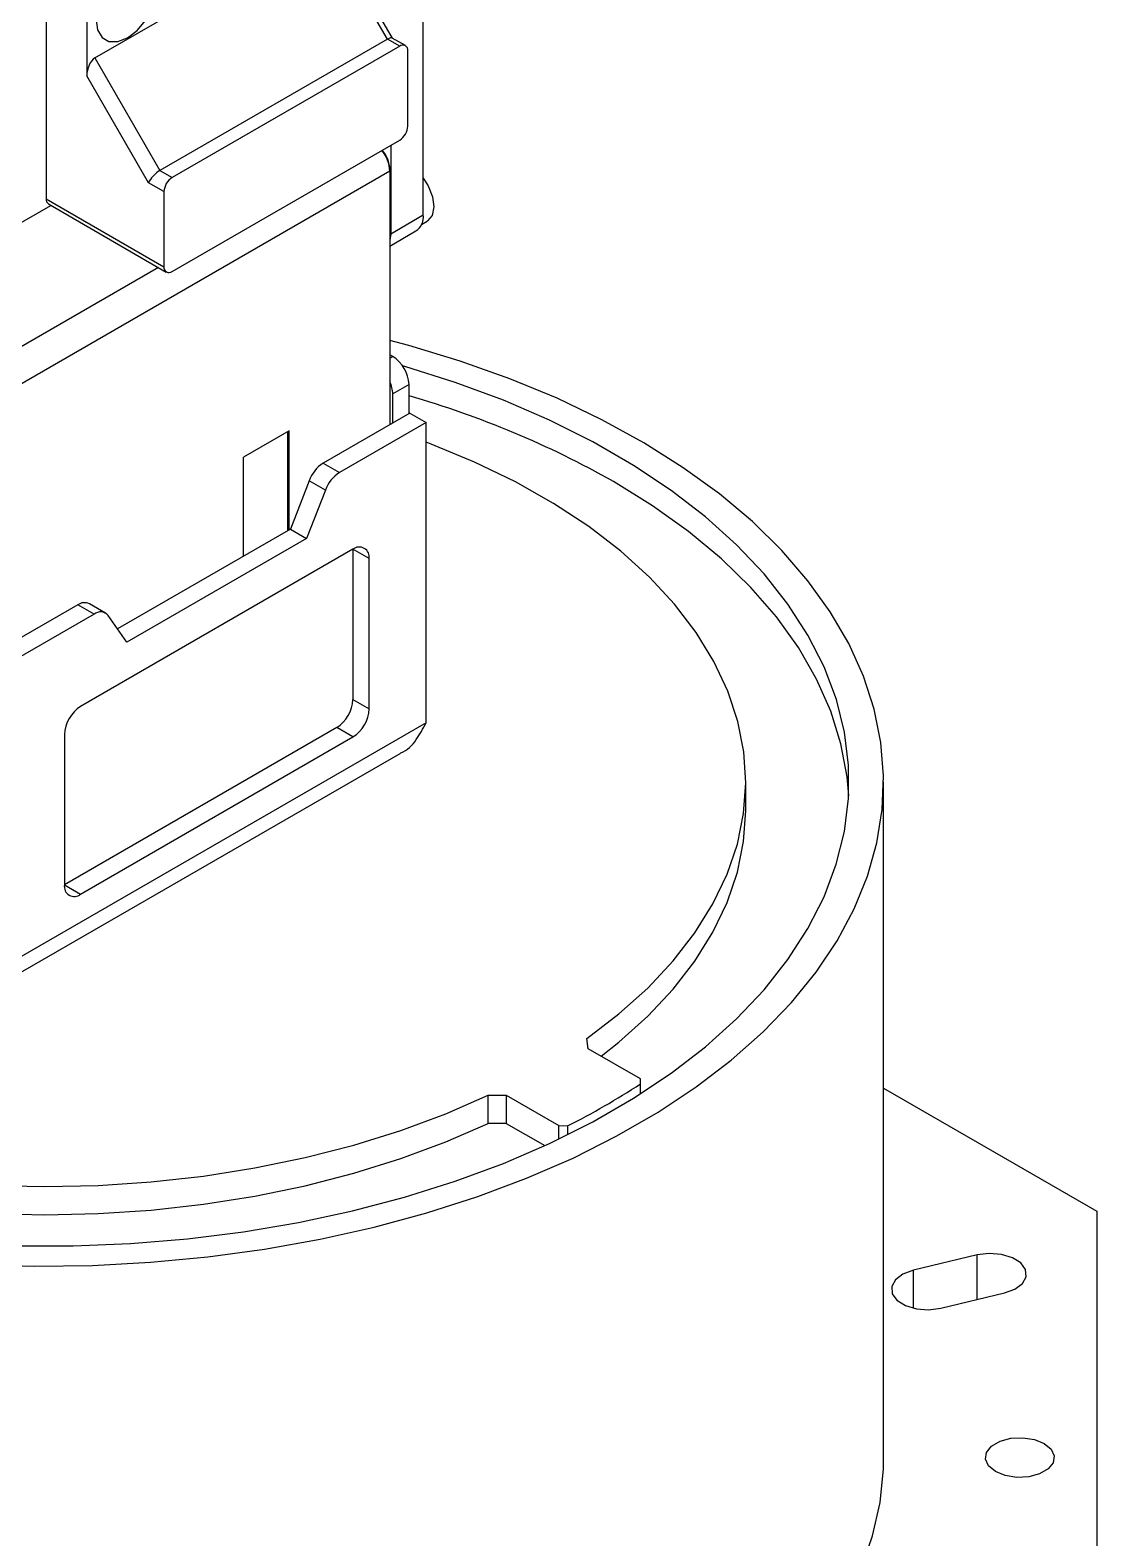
# Model space of a CAD drawing. Header units: millimetres. Extents: x 1258 to 2922, y -135 to 1239.
# Drawn here: x 1343.1 to 1389.5, y 381.6 to 447.2 of the extents above; entities that cross this region are included whole.
import ezdxf

# ---------------------------------------------------------------- set-up
doc = ezdxf.new("R2010")
doc.units = ezdxf.units.MM
doc.header["$LTSCALE"] = 6

msp = doc.modelspace()

# ---------------------------------------------------------------- linework, layer by layer
at = {"color": 7, "linetype": 'Continuous', "lineweight": 25}
for p, q in [((1345.905, 445.995), (1355.804, 451.71)), ((1358.633, 446.811), (1355.804, 451.71)), ((1358.852, 446.853), (1356.093, 451.633)), ((1343.783, 449.669), (1343.783, 439.871)), ((1360.188, 439.166), (1360.188, 449.864)), ((1345.551, 448.649), (1345.551, 445.214)), ((1358.633, 446.811), (1348.733, 441.096)), ((1359.163, 446.505), (1358.633, 446.811)), ((1359.413, 446.53), (1358.84, 446.861)), ((1345.905, 445.995), (1348.733, 441.096)), ((1359.163, 446.505), (1349.263, 440.79)), ((1359.517, 443.035), (1359.517, 446.301)), ((1348.233, 440.568), (1345.551, 445.214)), ((1349.263, 436.707), (1359.163, 442.422)), ((1358.774, 442.198), (1358.774, 438.349)), ((1358.739, 441.065), (1342.263, 431.554)), ((1348.733, 441.096), (1349.263, 440.79)), ((1358.739, 441.146), (1358.739, 441.065)), ((1358.739, 441.065), (1358.739, 430.041)), ((1348.91, 440.178), (1348.233, 440.568)), ((1348.91, 440.178), (1348.91, 436.911)), ((1341.521, 438.156), (1343.991, 439.582)), ((1343.783, 439.871), (1348.91, 436.911)), ((1343.887, 439.642), (1349.013, 436.683)), ((1358.774, 438.349), (1360.188, 439.166)), ((1360.112, 438.75), (1360.355, 438.891)), ((1358.739, 437.813), (1359.872, 438.468)), ((1358.774, 438.349), (1358.739, 438.054)), ((1358.862, 433.011), (1358.739, 433.083)), ((1359.57, 431.787), (1358.862, 431.378)), ((1359.57, 430.521), (1359.57, 431.787)), ((1358.862, 430.113), (1358.862, 431.378)), ((1359.605, 430.541), (1355.837, 428.366)), ((1359.605, 430.541), (1360.312, 430.133)), ((1354.355, 429.774), (1352.375, 428.631)), ((1354.284, 429.733), (1354.284, 425.428)), ((1354.355, 425.469), (1354.355, 429.774)), ((1360.312, 430.133), (1356.544, 427.958)), ((1360.312, 417.069), (1360.312, 430.133)), ((1352.375, 424.326), (1352.375, 428.631)), ((1355.837, 428.366), (1356.544, 427.958)), ((1355.224, 427.604), (1354.408, 425.5)), ((1355.931, 427.196), (1355.115, 425.092)), ((1355.931, 427.196), (1355.224, 427.604)), ((1354.408, 425.5), (1346.893, 421.162)), ((1355.115, 425.092), (1347.301, 420.581)), ((1354.408, 425.5), (1355.115, 425.092)), ((1357.13, 424.622), (1345.286, 417.784)), ((1357.837, 424.214), (1357.13, 424.622)), ((1357.13, 424.622), (1357.13, 418.089)), ((1357.837, 417.681), (1357.837, 424.214)), ((1345.165, 422.206), (1341.397, 420.03)), ((1345.872, 421.797), (1342.104, 419.622)), ((1345.872, 421.797), (1345.165, 422.206)), ((1346.372, 421.847), (1345.665, 422.255)), ((1347.301, 420.581), (1346.485, 421.743)), ((1357.13, 418.089), (1357.837, 417.681)), ((1360.312, 417.069), (1342.104, 406.557)), ((1356.423, 416.865), (1344.579, 410.027)), ((1344.579, 416.56), (1344.579, 410.027)), ((1357.13, 416.456), (1356.423, 416.865)), ((1345.286, 409.619), (1357.13, 416.456)), ((1342.397, 406.05), (1359.191, 415.745)), ((1374.213, 413.282), (1374.213, 414.507)), ((1380.213, 385.111), (1380.213, 414.507)), ((1344.579, 410.027), (1345.286, 409.619)), ((1367.361, 402.896), (1367.298, 403.343)), ((1369.635, 401.583), (1367.361, 402.896)), ((1369.635, 401.364), (1369.635, 401.583)), ((1363.014, 400.874), (1363.793, 400.874)), ((1363.014, 399.649), (1363.014, 400.874)), ((1363.793, 400.874), (1366.085, 399.551)), ((1363.793, 400.874), (1363.793, 399.649)), ((1369.635, 400.931), (1369.635, 401.364)), ((1380.213, 401.187), (1389.487, 395.833)), ((1363.793, 399.649), (1363.014, 399.649)), ((1363.793, 399.649), (1365.471, 398.68)), ((1366.085, 399.551), (1366.464, 399.535)), ((1366.085, 398.968), (1366.085, 399.551)), ((1366.464, 399.535), (1366.464, 399.153)), ((1389.487, 395.833), (1389.487, 374.39)), ((1384.28, 393.923), (1381.508, 393.261)), ((1382.695, 391.607), (1385.466, 392.27))]:
    msp.add_line(p, q, dxfattribs=at)
at = {"color": 8, "linetype": 'Continuous', "lineweight": 25}
for p, q in [((1348.666, 436.883), (1341.556, 432.778)), ((1358.739, 432.94), (1358.862, 433.011)), ((1384.28, 391.986), (1384.28, 393.923)), ((1381.508, 391.607), (1381.508, 393.261))]:
    msp.add_line(p, q, dxfattribs=at)
at = {"color": 7, "linetype": 'Continuous', "lineweight": 25, "flags": 128}
for points in [[(1345.958, 447.659), (1346.024, 447.212), (1346.218, 446.885), (1346.519, 446.711), (1346.898, 446.707), (1347.319, 446.873), (1347.74, 447.193), (1348.119, 447.635), (1348.42, 448.156), (1348.613, 448.706), (1348.68, 449.23)], [(1360.188, 440.759), (1360.399, 440.428), (1360.585, 439.96), (1360.645, 439.511), (1360.572, 439.142), (1360.374, 438.902), (1360.355, 438.891)], [(1340.742, 393.506), (1343.27, 393.437), (1345.8, 393.47), (1348.321, 393.604), (1350.818, 393.839), (1353.282, 394.173), (1355.7, 394.605), (1358.06, 395.132), (1360.351, 395.752), (1362.562, 396.463), (1364.683, 397.261), (1366.703, 398.141), (1368.612, 399.1), (1370.401, 400.133), (1372.063, 401.235), (1373.587, 402.401), (1374.969, 403.625), (1376.2, 404.902), (1377.275, 406.224), (1378.188, 407.587), (1378.936, 408.982), (1379.514, 410.405), (1379.921, 411.847), (1380.153, 413.302), (1380.21, 414.762), (1380.092, 416.222), (1379.798, 417.673), (1379.332, 419.109), (1378.694, 420.522), (1377.887, 421.907), (1376.917, 423.256), (1375.787, 424.564), (1374.503, 425.823), (1373.07, 427.027), (1371.497, 428.171), (1369.79, 429.25), (1367.958, 430.258), (1366.009, 431.19), (1363.953, 432.041), (1361.799, 432.809), (1359.559, 433.488), (1358.739, 433.71)], [(1342.466, 394.315), (1344.964, 394.315), (1347.456, 394.418), (1349.929, 394.623), (1352.37, 394.93), (1354.767, 395.336), (1357.108, 395.84), (1359.38, 396.439), (1361.573, 397.13), (1363.674, 397.91), (1365.674, 398.774), (1367.562, 399.719), (1369.329, 400.739), (1370.965, 401.829), (1372.462, 402.983), (1373.813, 404.196), (1375.01, 405.462), (1376.048, 406.774), (1376.921, 408.125), (1377.625, 409.509), (1378.156, 410.918), (1378.512, 412.346), (1378.69, 413.784), (1378.69, 415.227), (1378.512, 416.665), (1378.157, 418.093), (1377.626, 419.502), (1376.923, 420.886), (1376.05, 422.237), (1375.012, 423.549), (1373.815, 424.815), (1372.465, 426.028), (1370.968, 427.183), (1369.332, 428.273), (1367.566, 429.293), (1365.678, 430.238), (1363.678, 431.102), (1361.577, 431.882), (1359.384, 432.573), (1359.288, 432.601)], [(1367.298, 403.343), (1368.699, 404.409), (1369.956, 405.535), (1371.061, 406.712), (1372.008, 407.934), (1372.791, 409.194), (1373.406, 410.485), (1373.85, 411.799), (1374.119, 413.128), (1374.213, 414.466), (1374.13, 415.804), (1373.871, 417.135), (1373.438, 418.45), (1372.833, 419.742), (1372.06, 421.004), (1371.123, 422.229), (1370.027, 423.409), (1368.779, 424.538), (1367.387, 425.608), (1365.857, 426.614), (1364.199, 427.551), (1362.423, 428.412), (1360.539, 429.192), (1360.312, 429.278)], [(1378.697, 413.894), (1378.623, 414.723), (1378.356, 416.158), (1377.913, 417.577), (1377.295, 418.974), (1376.506, 420.343), (1375.55, 421.676), (1374.431, 422.965), (1373.157, 424.206), (1371.732, 425.39), (1370.164, 426.514), (1368.461, 427.569)], [(1367.922, 402.572), (1368.699, 403.185), (1369.956, 404.31), (1371.061, 405.487), (1372.008, 406.709), (1372.791, 407.969), (1373.406, 409.26), (1373.85, 410.574), (1374.119, 411.904), (1374.213, 413.241), (1374.213, 413.282)], [(1341.417, 396.95), (1343.735, 396.9), (1346.052, 396.951), (1348.356, 397.105), (1350.633, 397.359), (1352.87, 397.712), (1355.054, 398.162), (1357.173, 398.707), (1359.213, 399.343), (1361.164, 400.067), (1363.014, 400.874)], [(1341.417, 395.725), (1343.735, 395.675), (1346.052, 395.727), (1348.356, 395.88), (1350.633, 396.134), (1352.87, 396.487), (1355.054, 396.937), (1357.173, 397.482), (1359.213, 398.118), (1361.164, 398.842), (1363.014, 399.649)], [(1385.466, 392.27), (1385.92, 392.437), (1386.248, 392.683), (1386.41, 392.98), (1386.387, 393.29), (1386.181, 393.577), (1385.817, 393.806), (1385.339, 393.95), (1384.806, 393.991), (1384.28, 393.923)], [(1381.508, 393.261), (1381.054, 393.094), (1380.727, 392.847), (1380.565, 392.551), (1380.588, 392.24), (1380.794, 391.953), (1381.158, 391.724), (1381.636, 391.58), (1382.169, 391.54), (1382.695, 391.607)], [(1385.078, 384.499), (1384.78, 384.745), (1384.645, 385.036), (1384.69, 385.335), (1384.91, 385.608), (1385.279, 385.821), (1385.751, 385.948), (1386.27, 385.974), (1386.773, 385.896), (1387.2, 385.724), (1387.499, 385.477), (1387.633, 385.187), (1387.588, 384.887), (1387.368, 384.615), (1386.999, 384.402), (1386.527, 384.275), (1386.008, 384.249), (1385.505, 384.327), (1385.078, 384.499)], [(1379.238, 380.274), (1379.734, 381.71), (1380.056, 383.162), (1380.203, 384.624), (1380.213, 385.111)]]:
    msp.add_lwpolyline(points, dxfattribs=at)
at = {"color": 7, "linetype": 'Continuous', "lineweight": 25}
for centre, radius, start, end in [((1359.301, 446.336), 0.218, 350.78596, 129.20329), ((1358.749, 443.069), 0.768, 302.60548, 357.39452), ((1357.203, 440.993), 1.537, 2.67166, 39.65243), ((1357.354, 441.081), 1.386, 2.68284, 40.66413), ((1349.678, 440.143), 0.768, 122.60548, 177.39452), ((1344.028, 439.844), 0.246, 173.70115, 234.98667), ((1359.469, 439.071), 0.726, 303.79357, 7.51861), ((1349.125, 436.877), 0.218, 170.78596, 309.20329), ((1358.034, 431.717), 1.537, 2.60548, 57.39452), ((1357.479, 431.338), 1.384, 1.67399, 24.47223), ((1348.153, 391.57), 41.333, 60.57094, 73.96553), ((1356.664, 427.074), 1.535, 122.63797, 159.77289), ((1357.371, 426.665), 1.535, 122.63797, 159.77289), ((1357.406, 424.283), 0.437, 350.78596, 129.20329), ((1345.458, 421.794), 0.505, 65.84324, 125.46722), ((1346.151, 421.457), 0.44, 40.5328, 129.24817), ((1346.114, 416.49), 1.537, 122.60548, 177.39452), ((1355.595, 418.159), 1.537, 302.60548, 357.39452), ((1356.302, 417.751), 1.537, 302.60548, 357.39452), ((1345.01, 409.957), 0.437, 170.78596, 309.20329), ((1351.821, 428.577), 32.525, 296.75678, 303.20911)]:
    msp.add_arc(centre, radius, start, end, dxfattribs=at)
for centre, major_axis, ratio, start_param, end_param in [((1358.486, 446.487), (0.365, 0.365), 0.317888, 0.084981, 0.870298), ((1345.905, 445.418), (0.163, 0.607), 0.517638, 0.477582, 2.048378), ((1348.587, 440.772), (0.365, 0.365), 0.317888, 0.870298, 2.441094)]:
    msp.add_ellipse(centre, major_axis=major_axis, ratio=ratio, start_param=start_param, end_param=end_param, dxfattribs=at)
msp.add_open_spline([(1359.188, 415.75), (1359.199, 415.754), (1359.485, 415.858), (1359.904, 416.302), (1360.18, 416.82), (1360.312, 417.069)], degree=3, knots=[0, 0, 0, 0, 0.01912, 0.528888, 1, 1, 1, 1], dxfattribs=at)

doc.saveas('drawing.dxf')
